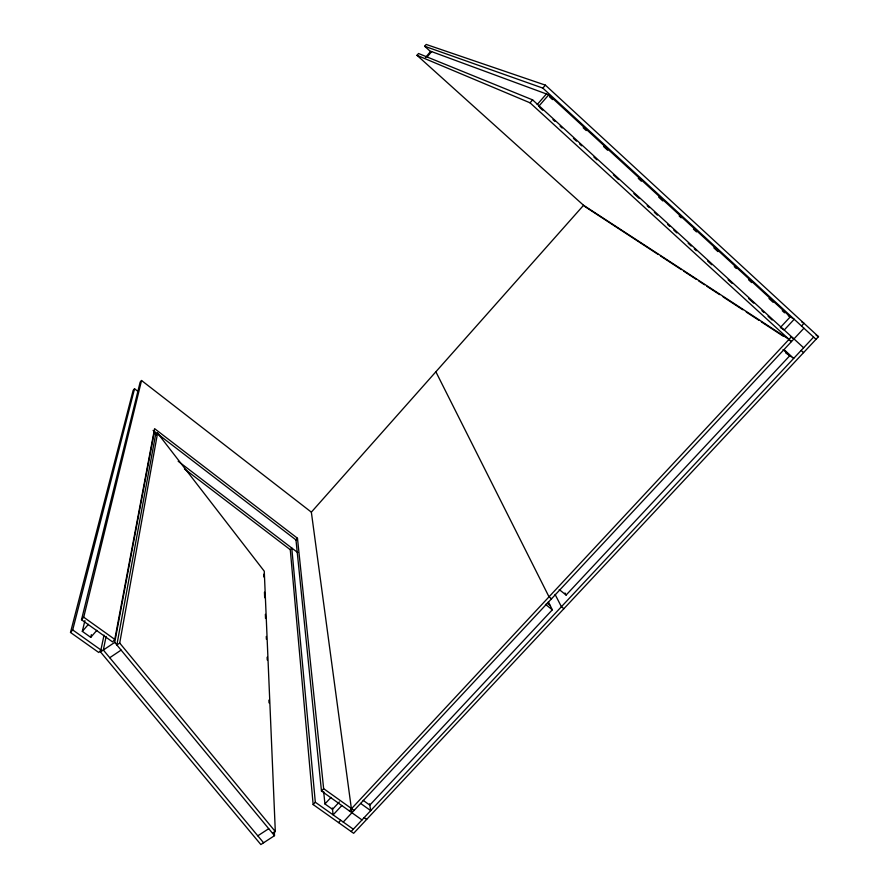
<?xml version="1.0" encoding="UTF-8"?>
<svg xmlns="http://www.w3.org/2000/svg" width="889" height="889" viewBox="0 0 889 889"><rect width="100%" height="100%" fill="white"/><g stroke="black" fill="none" stroke-linecap="round" stroke-linejoin="round"><path stroke-width="1.33" d="M157.575 433.121L155.619 434.454L116.848 644.97L119.704 643.058L157.575 433.121L264.266 571.205L275.312 831.571L272.579 833.349M274.334 831.526L274.501 835.671L260.855 844.55L100.501 651.926L114.725 642.391L154.186 432.599L156.342 435.377M351.933 812.757L311.35 512.153L141.54 380.503L140.14 382.159L81.51 619.755L112.581 641.925L114.781 639.402L154.586 428.654L297.471 538.245L323.64 788.654L354.1 810.424M106.102 636.424L103.335 650.026L263.577 842.772M100.501 651.926L104.035 635.102M84.911 620.6L82.321 631.357L90.745 637.357L91.356 634.657M81.51 619.755L83.722 617.21L141.54 380.503M72.698 629.923L100.968 649.992L98.768 652.504L70.498 632.457L72.698 629.923L134.539 388.76L137.828 391.304M70.498 632.457L133.139 390.415L134.539 388.76M658.182 254.465L585.162 206.737L416.997 55.318L418.53 53.507L532.611 99.879L803.634 347.766M430.832 51.84L424.664 46.261L426.198 44.45L545.402 85.144L818.502 336.664L353.655 833.304L313.15 804.567L290.281 549.702L291.77 548.013L315.317 802.222L313.15 804.567M425.464 57.507L430.743 51.284L548.735 94.812L790.254 316.862L780.342 327.519M427.22 56.829L431.643 51.618M416.997 55.318L530.055 102.824L532.611 99.879M424.664 46.261L542.835 88.1L545.402 85.144M537.178 104.569L546.402 93.956M82.321 631.357L88.456 624.311M538.59 106.48L548.735 94.812M90.745 637.357L96.868 630.323M311.35 512.153L583.562 205.292L789.032 339.365M361.99 819.936L321.462 791.01L295.981 539.934L297.471 538.245M321.462 791.01L323.64 788.654M339.409 801.9L332.508 809.323L324.941 803.945L330.986 797.433M341.821 805.534L333.131 814.88L332.353 807.99M338.553 822.592L340.72 820.269M349.41 810.957L791.521 336.687M801.5 325.985L804 323.307L801.634 321.862M343.243 822.058L803.934 328.219M548.346 601.82L552.325 609.81L369.813 805.123L363.157 800.344M559.214 589.54L566.104 595.074L789.776 355.711L783.031 349.577M351.155 831.526L813.602 337.109M109.736 657.716L121.104 650.103M257.799 835.816L268.734 828.692M788.299 315.673L794.21 319.273L784.22 330.008L780.731 327.774M816.146 335.209L818.502 336.664M790.454 336.653L793.955 338.909M660.505 255.976L681.363 269.611M683.674 271.134L696.431 279.457M698.743 280.98L704.544 284.769M706.855 286.28L719.612 294.615M723.079 296.882L742.782 309.761M746.26 312.039L759.017 320.362M761.328 321.885L783.353 336.275M789.143 340.065L791.466 341.576L530.055 102.824M785.709 352.944L793.699 358.389L784.009 349.577M315.317 802.222L353.311 829.204M83.722 617.21L114.781 639.402M364.168 817.613L366.668 819.402M360.634 803.423L370.691 810.635L369.602 803.789M178.167 461.247L297.759 552.591M184.434 468.925L290.281 549.702M153.075 430.42L296.059 539.99M547.268 603.198L550.202 605.542M545.435 604.32L552.325 609.81M551.502 598.808L549.013 596.83L435.877 371.78M563.882 608.698L561.415 606.731L555.058 594.397M801.145 350.422L803.556 352.622M539.612 107.413L542.69 110.225M552.936 119.593L554.98 121.471M560.103 126.149L562.148 128.027M573.416 138.328L576.494 141.14M579.561 143.94L581.617 145.818M593.908 157.053L596.986 159.864M613.366 174.855L618.488 179.534M633.857 193.591L638.98 198.269M647.17 205.759L649.226 207.637M654.348 212.315L657.416 215.127M667.661 224.495L669.706 226.373M673.806 230.118L676.885 232.929M688.153 243.23L691.22 246.042M694.298 248.842L696.343 250.72M707.611 261.022L711.711 264.766M728.102 279.757L732.192 283.502M748.582 298.482L753.705 303.171M761.906 310.661L763.951 312.539M768.052 316.284L772.141 320.029M542.835 88.1L816.013 339.32M549.446 96.757L552.536 99.59M583.162 127.738L586.229 130.561M603.587 146.507L607.665 150.263M638.302 178.411L641.358 181.223M658.716 197.18L662.805 200.936M679.14 215.949L681.185 217.827M693.431 229.084L696.498 231.896M713.856 247.853L717.934 251.609M734.27 266.622L736.314 268.5M748.571 279.757L751.627 282.569M768.985 298.526L773.074 302.282M782.264 310.728L784.543 312.817M114.725 642.391L274.501 835.671M119.704 643.058L275.312 831.571M564.993 592.985L566.104 595.074M323.652 791.543L324.941 803.945M263.711 574.205L263.822 576.972M264.455 592.185L264.678 597.719M265.367 614.321L265.533 618.477M266.278 636.457L266.389 639.224M267.133 657.215L267.245 659.982M268.9 700.099L269.023 702.866"/></g></svg>
